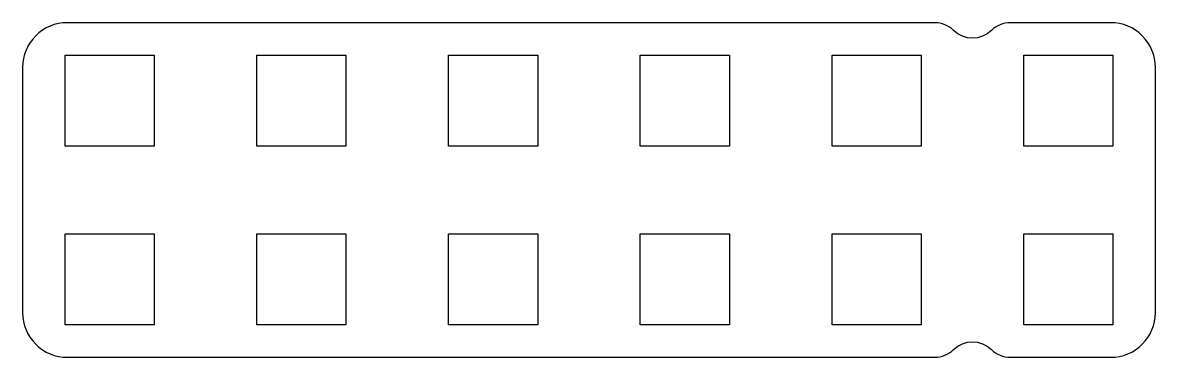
# Model space of a CAD drawing. Header units: millimetres. Extents: x 0 to 127, y 0 to 38.
import ezdxf

# ---------------------------------------------------------------- set-up
doc = ezdxf.new("R2010")
doc.units = ezdxf.units.MM

msp = doc.modelspace()

# ---------------------------------------------------------------- linework, layer by layer
msp.add_lwpolyline([(0, 5, 0.414214), (5, 0), (102.26, 0, 0.198461), (104.38, 0.87, -0.413197), (108.62, 0.87, 0.198461), (110.74, 0), (122, 0, 0.414214), (127, 5), (127, 32.5, 0.414214), (122, 37.5), (110.74, 37.5, 0.198461), (108.62, 36.63, -0.413197), (104.38, 36.63, 0.198461), (102.26, 37.5), (5, 37.5, 0.414214), (0, 32.5)], format="xyb", close=True)
for points in [[(4.75, 33.85), (14.75, 33.85), (14.75, 23.65), (4.75, 23.65)], [(26.25, 33.85), (36.25, 33.85), (36.25, 23.65), (26.25, 23.65)], [(47.75, 33.85), (57.75, 33.85), (57.75, 23.65), (47.75, 23.65)], [(69.25, 33.85), (79.25, 33.85), (79.25, 23.65), (69.25, 23.65)], [(90.75, 33.85), (100.75, 33.85), (100.75, 23.65), (90.75, 23.65)], [(112.25, 33.85), (122.25, 33.85), (122.25, 23.65), (112.25, 23.65)], [(4.75, 3.65), (4.75, 13.85), (14.75, 13.85), (14.75, 3.65)], [(26.25, 13.85), (36.25, 13.85), (36.25, 3.65), (26.25, 3.65)], [(47.75, 13.85), (57.75, 13.85), (57.75, 3.65), (47.75, 3.65)], [(69.25, 13.85), (79.25, 13.85), (79.25, 3.65), (69.25, 3.65)], [(90.75, 13.85), (100.75, 13.85), (100.75, 3.65), (90.75, 3.65)], [(112.25, 13.85), (122.25, 13.85), (122.25, 3.65), (112.25, 3.65)]]:
    msp.add_lwpolyline(points, close=True)

doc.saveas('drawing.dxf')
